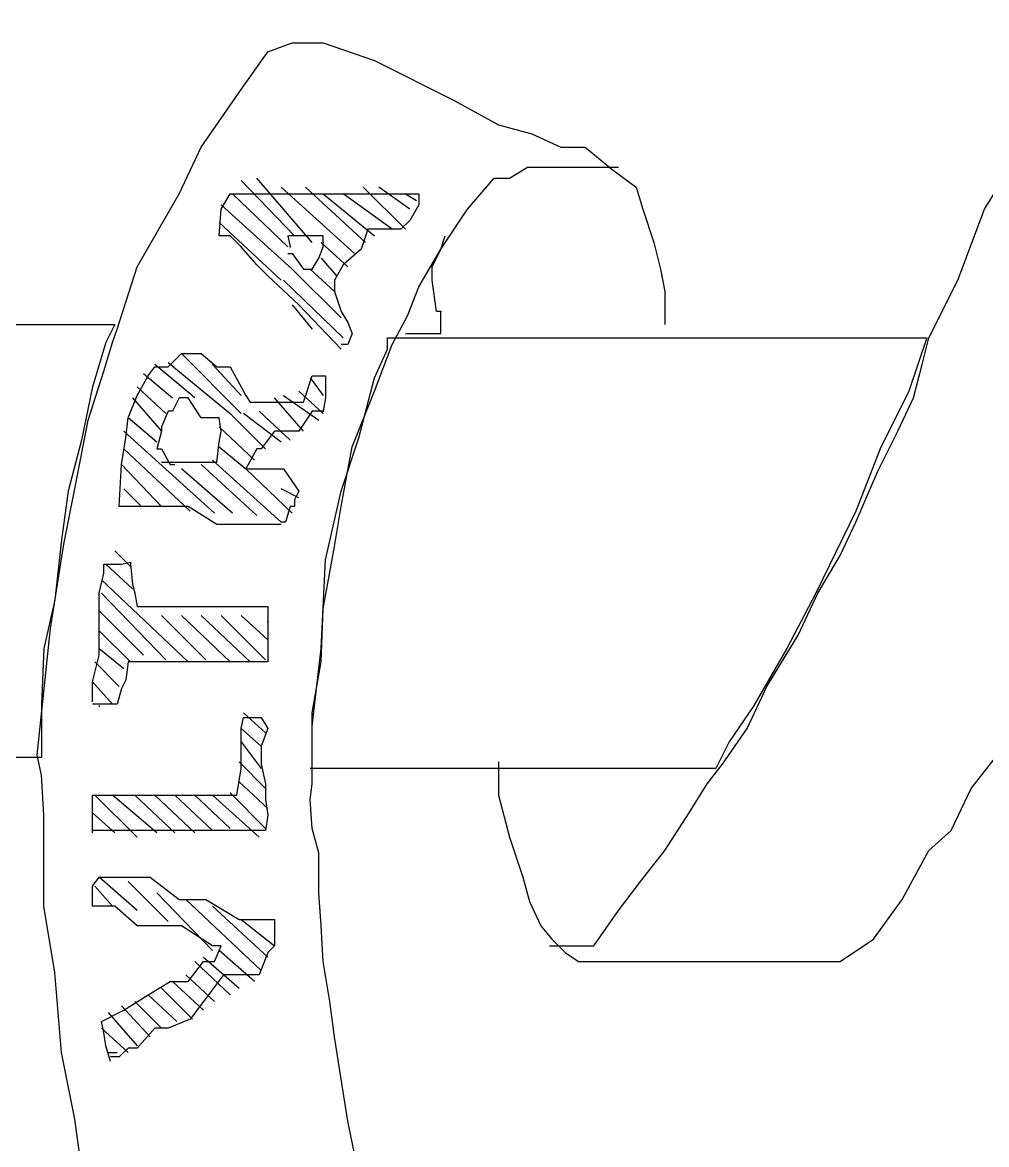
# Model space of a CAD drawing. Extents: x 748454 to 749044, y 4315881 to 4316908.
# Drawn here: x 748488.87 to 748493.22, y 4316748.42 to 4316753.48 of the extents above; entities that cross this region are included whole.
import ezdxf

# ---------------------------------------------------------------- set-up
doc = ezdxf.new("R2010")
doc.units = 0
doc.layers.get('0').update_dxf_attribs({"linetype": 'CONTINUOUS'})

msp = doc.modelspace()

# ---------------------------------------------------------------- linework, layer by layer
at = {"color": 0, "linetype": 'CONTINUOUS'}
for p, q in [((748489.98, 4316753.35), (748490.09, 4316753.39)), ((748489.98, 4316753.35), (748490.09, 4316753.39)), ((748490.09, 4316753.39), (748490.23, 4316753.39)), ((748490.09, 4316753.39), (748490.23, 4316753.39)), ((748490.23, 4316753.39), (748490.46, 4316753.31)), ((748490.23, 4316753.39), (748490.46, 4316753.31)), ((748489.86, 4316753.18), (748489.98, 4316753.35)), ((748489.86, 4316753.18), (748489.98, 4316753.35)), ((748490.46, 4316753.31), (748490.82, 4316753.13)), ((748490.46, 4316753.31), (748490.82, 4316753.13)), ((748489.68, 4316752.92), (748489.86, 4316753.18)), ((748489.68, 4316752.92), (748489.86, 4316753.18)), ((748490.82, 4316753.13), (748491.02, 4316753.02)), ((748490.82, 4316753.13), (748491.02, 4316753.02)), ((748491.02, 4316753.02), (748491.17, 4316752.98)), ((748491.02, 4316753.02), (748491.17, 4316752.98)), ((748491.17, 4316752.98), (748491.3, 4316752.92)), ((748491.17, 4316752.98), (748491.3, 4316752.92)), ((748493.21, 4316752.64), (748493.42, 4316752.98)), ((748493.21, 4316752.64), (748493.42, 4316752.98)), ((748489.58, 4316752.71), (748489.68, 4316752.92)), ((748489.58, 4316752.71), (748489.68, 4316752.92)), ((748491.3, 4316752.92), (748491.41, 4316752.92)), ((748491.3, 4316752.92), (748491.41, 4316752.92)), ((748491.41, 4316752.92), (748491.53, 4316752.82)), ((748491.41, 4316752.92), (748491.53, 4316752.82)), ((748491.07, 4316752.78), (748491.15, 4316752.83)), ((748491.07, 4316752.78), (748491.15, 4316752.83)), ((748491.15, 4316752.83), (748491.2, 4316752.83)), ((748491.15, 4316752.83), (748491.2, 4316752.83)), ((748491.2, 4316752.83), (748491.26, 4316752.83)), ((748491.2, 4316752.83), (748491.26, 4316752.83)), ((748491.26, 4316752.83), (748491.33, 4316752.83)), ((748491.26, 4316752.83), (748491.33, 4316752.83)), ((748491.33, 4316752.83), (748491.41, 4316752.83)), ((748491.33, 4316752.83), (748491.41, 4316752.83)), ((748491.41, 4316752.83), (748491.48, 4316752.83)), ((748491.41, 4316752.83), (748491.48, 4316752.83)), ((748491.48, 4316752.83), (748491.56, 4316752.83)), ((748491.48, 4316752.83), (748491.56, 4316752.83)), ((748491.53, 4316752.82), (748491.64, 4316752.74)), ((748491.53, 4316752.82), (748491.64, 4316752.74)), ((748489.86, 4316752.77), (748490.1, 4316752.52)), ((748489.86, 4316752.77), (748490.1, 4316752.52)), ((748490.18, 4316752.49), (748489.93, 4316752.78)), ((748490.18, 4316752.49), (748489.93, 4316752.78)), ((748490.88, 4316752.64), (748491, 4316752.78)), ((748490.88, 4316752.64), (748491, 4316752.78)), ((748491, 4316752.78), (748491.07, 4316752.78)), ((748491, 4316752.78), (748491.07, 4316752.78)), ((748489.39, 4316752.38), (748489.58, 4316752.71)), ((748489.39, 4316752.38), (748489.58, 4316752.71)), ((748489.77, 4316752.64), (748489.81, 4316752.71)), ((748489.77, 4316752.64), (748489.81, 4316752.71)), ((748489.81, 4316752.71), (748489.85, 4316752.71)), ((748489.81, 4316752.71), (748489.85, 4316752.71)), ((748490.07, 4316752.47), (748489.82, 4316752.71)), ((748490.07, 4316752.47), (748489.82, 4316752.71)), ((748489.85, 4316752.71), (748490.01, 4316752.71)), ((748489.85, 4316752.71), (748490.01, 4316752.71)), ((748490.01, 4316752.71), (748490.1, 4316752.71)), ((748490.01, 4316752.71), (748490.1, 4316752.71)), ((748490.04, 4316752.74), (748490.37, 4316752.44)), ((748490.04, 4316752.74), (748490.37, 4316752.44)), ((748490.1, 4316752.71), (748490.22, 4316752.71)), ((748490.1, 4316752.71), (748490.22, 4316752.71)), ((748490.42, 4316752.49), (748490.15, 4316752.74)), ((748490.42, 4316752.49), (748490.15, 4316752.74)), ((748490.22, 4316752.71), (748490.31, 4316752.71)), ((748490.22, 4316752.71), (748490.31, 4316752.71)), ((748490.23, 4316752.71), (748490.46, 4316752.52)), ((748490.23, 4316752.71), (748490.46, 4316752.52)), ((748490.31, 4316752.71), (748490.41, 4316752.71)), ((748490.31, 4316752.71), (748490.41, 4316752.71)), ((748490.54, 4316752.55), (748490.32, 4316752.71)), ((748490.54, 4316752.55), (748490.32, 4316752.71)), ((748490.41, 4316752.74), (748490.6, 4316752.55)), ((748490.41, 4316752.74), (748490.6, 4316752.55)), ((748490.41, 4316752.71), (748490.46, 4316752.71)), ((748490.41, 4316752.71), (748490.46, 4316752.71)), ((748490.46, 4316752.71), (748490.54, 4316752.71)), ((748490.46, 4316752.71), (748490.54, 4316752.71)), ((748490.62, 4316752.64), (748490.48, 4316752.74)), ((748490.62, 4316752.64), (748490.48, 4316752.74)), ((748490.54, 4316752.71), (748490.58, 4316752.71)), ((748490.54, 4316752.71), (748490.58, 4316752.71)), ((748490.58, 4316752.71), (748490.66, 4316752.71)), ((748490.58, 4316752.71), (748490.66, 4316752.71)), ((748490.6, 4316752.71), (748490.65, 4316752.68)), ((748490.6, 4316752.71), (748490.65, 4316752.68)), ((748490.66, 4316752.71), (748490.66, 4316752.66)), ((748490.66, 4316752.71), (748490.66, 4316752.66)), ((748491.64, 4316752.74), (748491.67, 4316752.64)), ((748491.64, 4316752.74), (748491.67, 4316752.64)), ((748489.77, 4316752.66), (748490.09, 4316752.37)), ((748489.77, 4316752.66), (748490.09, 4316752.37)), ((748490.66, 4316752.66), (748490.62, 4316752.59)), ((748490.66, 4316752.66), (748490.62, 4316752.59)), ((748489.76, 4316752.52), (748489.77, 4316752.64)), ((748489.76, 4316752.52), (748489.77, 4316752.64)), ((748490.76, 4316752.46), (748490.88, 4316752.64)), ((748490.76, 4316752.46), (748490.88, 4316752.64)), ((748491.67, 4316752.64), (748491.72, 4316752.49)), ((748491.67, 4316752.64), (748491.72, 4316752.49)), ((748493.09, 4316752.32), (748493.21, 4316752.64)), ((748493.09, 4316752.32), (748493.21, 4316752.64)), ((748490.04, 4316752.32), (748489.76, 4316752.58)), ((748490.04, 4316752.32), (748489.76, 4316752.58)), ((748490.62, 4316752.59), (748490.58, 4316752.55)), ((748490.62, 4316752.59), (748490.58, 4316752.55)), ((748489.81, 4316752.52), (748489.76, 4316752.52)), ((748489.81, 4316752.52), (748489.76, 4316752.52)), ((748489.86, 4316752.47), (748489.81, 4316752.52)), ((748489.86, 4316752.47), (748489.81, 4316752.52)), ((748490.08, 4316752.52), (748490.07, 4316752.52)), ((748490.07, 4316752.52), (748490.08, 4316752.47)), ((748490.08, 4316752.52), (748490.07, 4316752.52)), ((748490.07, 4316752.52), (748490.08, 4316752.47)), ((748490.12, 4316752.52), (748490.08, 4316752.52)), ((748490.12, 4316752.52), (748490.08, 4316752.52)), ((748490.18, 4316752.52), (748490.12, 4316752.52)), ((748490.18, 4316752.52), (748490.12, 4316752.52)), ((748490.23, 4316752.52), (748490.18, 4316752.52)), ((748490.23, 4316752.52), (748490.18, 4316752.52)), ((748490.23, 4316752.47), (748490.23, 4316752.52)), ((748490.23, 4316752.47), (748490.23, 4316752.52)), ((748490.43, 4316752.55), (748490.4, 4316752.46)), ((748490.43, 4316752.55), (748490.4, 4316752.46)), ((748490.48, 4316752.55), (748490.43, 4316752.55)), ((748490.48, 4316752.55), (748490.43, 4316752.55)), ((748490.55, 4316752.55), (748490.48, 4316752.55)), ((748490.55, 4316752.55), (748490.48, 4316752.55)), ((748490.58, 4316752.55), (748490.55, 4316752.55)), ((748490.58, 4316752.55), (748490.55, 4316752.55)), ((748490.76, 4316752.46), (748490.78, 4316752.52)), ((748490.76, 4316752.46), (748490.78, 4316752.52)), ((748489.93, 4316752.39), (748489.86, 4316752.47)), ((748489.93, 4316752.39), (748489.86, 4316752.47)), ((748490.21, 4316752.42), (748490.23, 4316752.47)), ((748490.21, 4316752.42), (748490.23, 4316752.47)), ((748490.34, 4316752.38), (748490.22, 4316752.49)), ((748490.34, 4316752.38), (748490.22, 4316752.49)), ((748490.4, 4316752.46), (748490.32, 4316752.39)), ((748490.4, 4316752.46), (748490.32, 4316752.39)), ((748490.66, 4316752.29), (748490.76, 4316752.46)), ((748490.66, 4316752.29), (748490.76, 4316752.46)), ((748490.72, 4316752.38), (748490.76, 4316752.46)), ((748490.72, 4316752.38), (748490.76, 4316752.46)), ((748491.72, 4316752.49), (748491.75, 4316752.37)), ((748491.72, 4316752.49), (748491.75, 4316752.37)), ((748490.07, 4316752.44), (748490.09, 4316752.44)), ((748490.07, 4316752.44), (748490.09, 4316752.44)), ((748490.09, 4316752.44), (748490.14, 4316752.37)), ((748490.09, 4316752.44), (748490.14, 4316752.37)), ((748490.18, 4316752.37), (748490.21, 4316752.42)), ((748490.18, 4316752.37), (748490.21, 4316752.42)), ((748490.22, 4316752.42), (748490.29, 4316752.34)), ((748490.22, 4316752.42), (748490.29, 4316752.34)), ((748489.3, 4316752.1), (748489.39, 4316752.38)), ((748489.3, 4316752.1), (748489.39, 4316752.38)), ((748489.98, 4316752.34), (748489.93, 4316752.39)), ((748489.98, 4316752.34), (748489.93, 4316752.39)), ((748490.09, 4316752.37), (748490.31, 4316752.15)), ((748490.09, 4316752.37), (748490.31, 4316752.15)), ((748490.14, 4316752.37), (748490.18, 4316752.37)), ((748490.14, 4316752.37), (748490.18, 4316752.37)), ((748490.28, 4316752.27), (748490.17, 4316752.37)), ((748490.28, 4316752.27), (748490.17, 4316752.37)), ((748490.32, 4316752.39), (748490.28, 4316752.32)), ((748490.32, 4316752.39), (748490.28, 4316752.32)), ((748490.72, 4316752.32), (748490.72, 4316752.38)), ((748490.72, 4316752.32), (748490.72, 4316752.38)), ((748491.75, 4316752.37), (748491.77, 4316752.27)), ((748491.75, 4316752.37), (748491.77, 4316752.27)), ((748490.12, 4316752.21), (748489.98, 4316752.34)), ((748490.12, 4316752.21), (748489.98, 4316752.34)), ((748490.32, 4316752.06), (748490.05, 4316752.32)), ((748490.32, 4316752.06), (748490.05, 4316752.32)), ((748490.28, 4316752.32), (748490.28, 4316752.27)), ((748490.28, 4316752.32), (748490.28, 4316752.27)), ((748490.74, 4316752.18), (748490.72, 4316752.32)), ((748490.74, 4316752.18), (748490.72, 4316752.32)), ((748492.96, 4316752.06), (748493.09, 4316752.32)), ((748492.96, 4316752.06), (748493.09, 4316752.32)), ((748490.28, 4316752.27), (748490.31, 4316752.18)), ((748490.28, 4316752.27), (748490.31, 4316752.18)), ((748490.61, 4316752.16), (748490.66, 4316752.29)), ((748490.61, 4316752.16), (748490.66, 4316752.29)), ((748491.77, 4316752.27), (748491.77, 4316752.18)), ((748491.77, 4316752.27), (748491.77, 4316752.18)), ((748490.09, 4316752.21), (748490.18, 4316752.1)), ((748490.09, 4316752.21), (748490.18, 4316752.1)), ((748490.31, 4316752.01), (748490.12, 4316752.21)), ((748490.31, 4316752.01), (748490.12, 4316752.21)), ((748490.31, 4316752.18), (748490.34, 4316752.13)), ((748490.31, 4316752.18), (748490.34, 4316752.13)), ((748490.54, 4316752.03), (748490.61, 4316752.16)), ((748490.54, 4316752.03), (748490.61, 4316752.16)), ((748490.76, 4316752.18), (748490.74, 4316752.18)), ((748490.76, 4316752.18), (748490.74, 4316752.18)), ((748490.76, 4316752.08), (748490.76, 4316752.18)), ((748490.76, 4316752.08), (748490.76, 4316752.18)), ((748491.77, 4316752.18), (748491.77, 4316752.12)), ((748491.77, 4316752.18), (748491.77, 4316752.12)), ((748488.55, 4316752.12), (748488.97, 4316752.12)), ((748488.55, 4316752.12), (748488.97, 4316752.12)), ((748488.97, 4316752.12), (748489.29, 4316752.12)), ((748488.97, 4316752.12), (748489.29, 4316752.12)), ((748489.29, 4316752.12), (748489.25, 4316752.04)), ((748489.29, 4316752.12), (748489.25, 4316752.04)), ((748489.28, 4316752.04), (748489.3, 4316752.1)), ((748489.28, 4316752.04), (748489.3, 4316752.1)), ((748490.34, 4316752.13), (748490.36, 4316752.08)), ((748490.34, 4316752.13), (748490.36, 4316752.08)), ((748490.36, 4316752.08), (748490.34, 4316752.03)), ((748490.36, 4316752.08), (748490.34, 4316752.03)), ((748490.52, 4316752.01), (748490.52, 4316752.06)), ((748490.52, 4316752.06), (748490.55, 4316752.06)), ((748490.52, 4316752.01), (748490.52, 4316752.06)), ((748490.52, 4316752.06), (748490.55, 4316752.06)), ((748490.55, 4316752.06), (748490.65, 4316752.06)), ((748490.55, 4316752.06), (748490.65, 4316752.06)), ((748490.6, 4316752.08), (748490.66, 4316752.08)), ((748490.6, 4316752.08), (748490.66, 4316752.08)), ((748490.65, 4316752.06), (748490.78, 4316752.06)), ((748490.65, 4316752.06), (748490.78, 4316752.06)), ((748490.66, 4316752.08), (748490.74, 4316752.08)), ((748490.66, 4316752.08), (748490.74, 4316752.08)), ((748490.74, 4316752.08), (748490.76, 4316752.08)), ((748490.74, 4316752.08), (748490.76, 4316752.08)), ((748490.78, 4316752.06), (748491.07, 4316752.06)), ((748490.78, 4316752.06), (748491.07, 4316752.06)), ((748491.07, 4316752.06), (748491.29, 4316752.06)), ((748491.07, 4316752.06), (748491.29, 4316752.06)), ((748491.29, 4316752.06), (748491.53, 4316752.06)), ((748491.29, 4316752.06), (748491.53, 4316752.06)), ((748491.53, 4316752.06), (748491.68, 4316752.06)), ((748491.53, 4316752.06), (748491.68, 4316752.06)), ((748491.68, 4316752.06), (748491.82, 4316752.06)), ((748491.68, 4316752.06), (748491.82, 4316752.06)), ((748491.82, 4316752.06), (748492.12, 4316752.06)), ((748491.82, 4316752.06), (748492.12, 4316752.06)), ((748492.12, 4316752.06), (748492.37, 4316752.06)), ((748492.12, 4316752.06), (748492.37, 4316752.06)), ((748492.37, 4316752.06), (748492.56, 4316752.06)), ((748492.37, 4316752.06), (748492.56, 4316752.06)), ((748492.56, 4316752.06), (748492.7, 4316752.06)), ((748492.56, 4316752.06), (748492.7, 4316752.06)), ((748492.7, 4316752.06), (748492.84, 4316752.06)), ((748492.7, 4316752.06), (748492.84, 4316752.06)), ((748492.84, 4316752.06), (748492.93, 4316752.06)), ((748492.84, 4316752.06), (748492.93, 4316752.06)), ((748492.95, 4316752.06), (748492.87, 4316751.82)), ((748492.95, 4316752.06), (748492.87, 4316751.82)), ((748492.93, 4316752.06), (748492.95, 4316752.06)), ((748492.93, 4316751.94), (748492.96, 4316752.06)), ((748492.93, 4316752.06), (748492.95, 4316752.06)), ((748492.93, 4316751.94), (748492.96, 4316752.06)), ((748489.25, 4316752.04), (748489.19, 4316751.84)), ((748489.25, 4316752.04), (748489.19, 4316751.84)), ((748489.24, 4316751.91), (748489.28, 4316752.04)), ((748489.24, 4316751.91), (748489.28, 4316752.04)), ((748490.34, 4316752.03), (748490.31, 4316752.03)), ((748490.34, 4316752.03), (748490.31, 4316752.03)), ((748490.46, 4316751.82), (748490.54, 4316752.03)), ((748490.46, 4316751.82), (748490.54, 4316752.03)), ((748490.46, 4316751.88), (748490.52, 4316752.01)), ((748490.46, 4316751.88), (748490.52, 4316752.01)), ((748489.53, 4316751.93), (748489.59, 4316751.99)), ((748489.53, 4316751.93), (748489.59, 4316751.99)), ((748489.53, 4316751.95), (748489.81, 4316751.72)), ((748489.53, 4316751.95), (748489.81, 4316751.72)), ((748489.59, 4316751.99), (748489.68, 4316751.99)), ((748489.86, 4316751.72), (748489.59, 4316751.99)), ((748489.59, 4316751.99), (748489.68, 4316751.99)), ((748489.86, 4316751.72), (748489.59, 4316751.99)), ((748489.68, 4316751.99), (748489.75, 4316751.93)), ((748489.68, 4316751.99), (748489.75, 4316751.93)), ((748489.17, 4316751.69), (748489.24, 4316751.91)), ((748489.17, 4316751.69), (748489.24, 4316751.91)), ((748489.42, 4316751.9), (748489.55, 4316751.79)), ((748489.42, 4316751.9), (748489.55, 4316751.79)), ((748489.44, 4316751.89), (748489.47, 4316751.93)), ((748489.44, 4316751.89), (748489.47, 4316751.93)), ((748489.65, 4316751.79), (748489.47, 4316751.94)), ((748489.65, 4316751.79), (748489.47, 4316751.94)), ((748489.47, 4316751.93), (748489.53, 4316751.93)), ((748489.47, 4316751.93), (748489.53, 4316751.93)), ((748489.73, 4316751.94), (748489.86, 4316751.8)), ((748489.73, 4316751.94), (748489.86, 4316751.8)), ((748489.75, 4316751.93), (748489.81, 4316751.93)), ((748489.75, 4316751.93), (748489.81, 4316751.93)), ((748489.81, 4316751.93), (748489.88, 4316751.8)), ((748489.81, 4316751.93), (748489.88, 4316751.8)), ((748492.89, 4316751.79), (748492.93, 4316751.94)), ((748492.89, 4316751.79), (748492.93, 4316751.94)), ((748489.39, 4316751.8), (748489.44, 4316751.89)), ((748489.39, 4316751.8), (748489.44, 4316751.89)), ((748490.14, 4316751.77), (748490.18, 4316751.89)), ((748490.14, 4316751.77), (748490.18, 4316751.89)), ((748490.17, 4316751.88), (748490.23, 4316751.8)), ((748490.17, 4316751.88), (748490.23, 4316751.8)), ((748490.18, 4316751.89), (748490.22, 4316751.89)), ((748490.18, 4316751.89), (748490.22, 4316751.89)), ((748490.22, 4316751.89), (748490.24, 4316751.89)), ((748490.22, 4316751.89), (748490.24, 4316751.89)), ((748490.24, 4316751.89), (748490.24, 4316751.79)), ((748490.24, 4316751.89), (748490.24, 4316751.79)), ((748490.39, 4316751.61), (748490.46, 4316751.88)), ((748490.39, 4316751.61), (748490.46, 4316751.88)), ((748489.19, 4316751.84), (748489.14, 4316751.6)), ((748489.19, 4316751.84), (748489.14, 4316751.6)), ((748489.35, 4316751.7), (748489.39, 4316751.8)), ((748489.35, 4316751.7), (748489.39, 4316751.8)), ((748489.52, 4316751.72), (748489.39, 4316751.84)), ((748489.52, 4316751.72), (748489.39, 4316751.84)), ((748489.88, 4316751.8), (748489.9, 4316751.77)), ((748489.88, 4316751.8), (748489.9, 4316751.77)), ((748490.05, 4316751.8), (748490.21, 4316751.69)), ((748490.05, 4316751.8), (748490.21, 4316751.69)), ((748490.23, 4316751.72), (748490.12, 4316751.82)), ((748490.23, 4316751.72), (748490.12, 4316751.82)), ((748490.36, 4316751.57), (748490.46, 4316751.82)), ((748490.36, 4316751.57), (748490.46, 4316751.82)), ((748492.87, 4316751.82), (748492.74, 4316751.56)), ((748492.87, 4316751.82), (748492.74, 4316751.56)), ((748489.37, 4316751.79), (748489.5, 4316751.64)), ((748489.37, 4316751.79), (748489.5, 4316751.64)), ((748489.58, 4316751.79), (748489.55, 4316751.73)), ((748489.58, 4316751.79), (748489.55, 4316751.73)), ((748489.62, 4316751.79), (748489.58, 4316751.79)), ((748489.62, 4316751.79), (748489.58, 4316751.79)), ((748489.68, 4316751.7), (748489.62, 4316751.79)), ((748489.68, 4316751.7), (748489.62, 4316751.79)), ((748489.9, 4316751.77), (748489.94, 4316751.77)), ((748489.9, 4316751.77), (748489.94, 4316751.77)), ((748489.94, 4316751.77), (748490.02, 4316751.77)), ((748489.94, 4316751.77), (748490.02, 4316751.77)), ((748490.14, 4316751.64), (748490.01, 4316751.79)), ((748490.14, 4316751.64), (748490.01, 4316751.79)), ((748490.02, 4316751.77), (748490.09, 4316751.77)), ((748490.02, 4316751.77), (748490.09, 4316751.77)), ((748490.09, 4316751.77), (748490.14, 4316751.77)), ((748490.09, 4316751.77), (748490.14, 4316751.77)), ((748490.24, 4316751.79), (748490.23, 4316751.73)), ((748490.24, 4316751.79), (748490.23, 4316751.73)), ((748492.82, 4316751.64), (748492.89, 4316751.79)), ((748492.82, 4316751.64), (748492.89, 4316751.79)), ((748489.34, 4316751.61), (748489.35, 4316751.7)), ((748489.34, 4316751.61), (748489.35, 4316751.7)), ((748489.48, 4316751.59), (748489.35, 4316751.7)), ((748489.48, 4316751.59), (748489.35, 4316751.7)), ((748489.53, 4316751.73), (748489.5, 4316751.66)), ((748489.53, 4316751.73), (748489.5, 4316751.66)), ((748489.55, 4316751.73), (748489.53, 4316751.73)), ((748489.55, 4316751.73), (748489.53, 4316751.73)), ((748489.73, 4316751.7), (748489.68, 4316751.7)), ((748489.73, 4316751.7), (748489.68, 4316751.7)), ((748489.76, 4316751.7), (748489.73, 4316751.7)), ((748489.76, 4316751.7), (748489.73, 4316751.7)), ((748489.77, 4316751.64), (748489.76, 4316751.7)), ((748489.77, 4316751.64), (748489.76, 4316751.7)), ((748489.81, 4316751.72), (748489.97, 4316751.56)), ((748489.81, 4316751.72), (748489.97, 4316751.56)), ((748490.04, 4316751.59), (748489.87, 4316751.72)), ((748490.04, 4316751.59), (748489.87, 4316751.72)), ((748489.94, 4316751.73), (748490.08, 4316751.6)), ((748489.94, 4316751.73), (748490.08, 4316751.6)), ((748490.18, 4316751.73), (748490.12, 4316751.64)), ((748490.18, 4316751.73), (748490.12, 4316751.64)), ((748490.23, 4316751.73), (748490.18, 4316751.73)), ((748490.23, 4316751.73), (748490.18, 4316751.73)), ((748489.11, 4316751.38), (748489.17, 4316751.69)), ((748489.11, 4316751.38), (748489.17, 4316751.69)), ((748489.5, 4316751.66), (748489.5, 4316751.64)), ((748489.5, 4316751.66), (748489.5, 4316751.64)), ((748489.92, 4316751.51), (748489.76, 4316751.66)), ((748489.92, 4316751.51), (748489.76, 4316751.66)), ((748489.14, 4316751.6), (748489.08, 4316751.37)), ((748489.14, 4316751.6), (748489.08, 4316751.37)), ((748489.32, 4316751.49), (748489.34, 4316751.61)), ((748489.32, 4316751.49), (748489.34, 4316751.61)), ((748489.33, 4316751.64), (748489.74, 4316751.27)), ((748489.33, 4316751.64), (748489.74, 4316751.27)), ((748489.5, 4316751.64), (748489.48, 4316751.56)), ((748489.5, 4316751.64), (748489.48, 4316751.56)), ((748489.76, 4316751.59), (748489.77, 4316751.64)), ((748489.76, 4316751.59), (748489.77, 4316751.64)), ((748490.01, 4316751.64), (748489.95, 4316751.56)), ((748490.01, 4316751.64), (748489.95, 4316751.56)), ((748490.05, 4316751.64), (748490.01, 4316751.64)), ((748490.05, 4316751.64), (748490.01, 4316751.64)), ((748490.12, 4316751.64), (748490.05, 4316751.64)), ((748490.12, 4316751.64), (748490.05, 4316751.64)), ((748490.31, 4316751.37), (748490.39, 4316751.61)), ((748490.31, 4316751.37), (748490.39, 4316751.61)), ((748492.73, 4316751.46), (748492.82, 4316751.64)), ((748492.73, 4316751.46), (748492.82, 4316751.64)), ((748489.63, 4316751.28), (748489.33, 4316751.56)), ((748489.63, 4316751.28), (748489.33, 4316751.56)), ((748489.48, 4316751.56), (748489.5, 4316751.56)), ((748489.48, 4316751.56), (748489.5, 4316751.56)), ((748489.5, 4316751.56), (748489.54, 4316751.49)), ((748489.5, 4316751.56), (748489.54, 4316751.49)), ((748489.75, 4316751.5), (748489.76, 4316751.59)), ((748489.75, 4316751.5), (748489.76, 4316751.59)), ((748489.76, 4316751.57), (748489.88, 4316751.47)), ((748489.76, 4316751.57), (748489.88, 4316751.47)), ((748489.93, 4316751.56), (748489.88, 4316751.47)), ((748489.93, 4316751.56), (748489.88, 4316751.47)), ((748489.95, 4316751.56), (748489.93, 4316751.56)), ((748489.95, 4316751.56), (748489.93, 4316751.56)), ((748490.31, 4316751.3), (748490.36, 4316751.57)), ((748490.31, 4316751.3), (748490.36, 4316751.57)), ((748492.74, 4316751.56), (748492.63, 4316751.28)), ((748492.74, 4316751.56), (748492.63, 4316751.28)), ((748489.5, 4316751.5), (748489.58, 4316751.5)), ((748489.5, 4316751.5), (748489.58, 4316751.5)), ((748489.58, 4316751.5), (748489.65, 4316751.5)), ((748489.58, 4316751.5), (748489.65, 4316751.5)), ((748489.65, 4316751.5), (748489.7, 4316751.5)), ((748489.65, 4316751.5), (748489.7, 4316751.5)), ((748489.7, 4316751.5), (748489.75, 4316751.5)), ((748489.7, 4316751.5), (748489.75, 4316751.5)), ((748490.04, 4316751.23), (748489.73, 4316751.51)), ((748490.04, 4316751.23), (748489.73, 4316751.51)), ((748489.31, 4316751.3), (748489.32, 4316751.49)), ((748489.31, 4316751.3), (748489.32, 4316751.49)), ((748489.32, 4316751.49), (748489.5, 4316751.3)), ((748489.32, 4316751.49), (748489.5, 4316751.3)), ((748489.54, 4316751.49), (748489.56, 4316751.49)), ((748489.54, 4316751.49), (748489.56, 4316751.49)), ((748489.82, 4316751.27), (748489.59, 4316751.47)), ((748489.82, 4316751.27), (748489.59, 4316751.47)), ((748489.68, 4316751.49), (748489.93, 4316751.26)), ((748489.68, 4316751.49), (748489.93, 4316751.26)), ((748489.88, 4316751.47), (748489.93, 4316751.47)), ((748489.88, 4316751.47), (748490.09, 4316751.27)), ((748489.88, 4316751.47), (748489.93, 4316751.47)), ((748489.88, 4316751.47), (748490.09, 4316751.27)), ((748489.93, 4316751.47), (748489.98, 4316751.47)), ((748489.93, 4316751.47), (748489.98, 4316751.47)), ((748489.98, 4316751.47), (748490.05, 4316751.47)), ((748489.98, 4316751.47), (748490.05, 4316751.47)), ((748490.05, 4316751.47), (748490.12, 4316751.37)), ((748490.05, 4316751.47), (748490.12, 4316751.37)), ((748492.63, 4316751.23), (748492.73, 4316751.46)), ((748492.63, 4316751.23), (748492.73, 4316751.46)), ((748489.08, 4316751.37), (748489.05, 4316751.15)), ((748489.08, 4316751.37), (748489.05, 4316751.15)), ((748489.06, 4316751.13), (748489.11, 4316751.38)), ((748489.06, 4316751.13), (748489.11, 4316751.38)), ((748489.41, 4316751.3), (748489.33, 4316751.38)), ((748489.41, 4316751.3), (748489.33, 4316751.38)), ((748490.12, 4316751.34), (748490.04, 4316751.38)), ((748490.12, 4316751.34), (748490.04, 4316751.38)), ((748490.12, 4316751.37), (748490.1, 4316751.33)), ((748490.12, 4316751.37), (748490.1, 4316751.33)), ((748490.24, 4316751.06), (748490.31, 4316751.37)), ((748490.24, 4316751.06), (748490.31, 4316751.37)), ((748489.34, 4316751.3), (748489.31, 4316751.3)), ((748489.34, 4316751.3), (748489.31, 4316751.3)), ((748489.41, 4316751.3), (748489.34, 4316751.3)), ((748489.41, 4316751.3), (748489.34, 4316751.3)), ((748489.42, 4316751.3), (748489.41, 4316751.3)), ((748489.42, 4316751.3), (748489.41, 4316751.3)), ((748489.5, 4316751.3), (748489.42, 4316751.3)), ((748489.5, 4316751.3), (748489.42, 4316751.3)), ((748489.62, 4316751.3), (748489.5, 4316751.3)), ((748489.62, 4316751.3), (748489.5, 4316751.3)), ((748489.75, 4316751.22), (748489.62, 4316751.3)), ((748489.75, 4316751.22), (748489.62, 4316751.3)), ((748490.08, 4316751.3), (748490.06, 4316751.23)), ((748490.08, 4316751.3), (748490.06, 4316751.23)), ((748490.1, 4316751.3), (748490.08, 4316751.3)), ((748490.1, 4316751.3), (748490.08, 4316751.3)), ((748490.1, 4316751.33), (748490.1, 4316751.3)), ((748490.1, 4316751.33), (748490.1, 4316751.3)), ((748490.28, 4316751.12), (748490.31, 4316751.3)), ((748490.28, 4316751.12), (748490.31, 4316751.3)), ((748492.63, 4316751.28), (748492.45, 4316750.91)), ((748492.63, 4316751.28), (748492.45, 4316750.91)), ((748489.84, 4316751.22), (748489.75, 4316751.22)), ((748489.84, 4316751.22), (748489.75, 4316751.22)), ((748489.9, 4316751.22), (748489.84, 4316751.22)), ((748489.9, 4316751.22), (748489.84, 4316751.22)), ((748489.95, 4316751.22), (748489.9, 4316751.22)), ((748489.95, 4316751.22), (748489.9, 4316751.22)), ((748490.04, 4316751.22), (748489.95, 4316751.22)), ((748490.04, 4316751.22), (748489.95, 4316751.22)), ((748490.06, 4316751.23), (748490.04, 4316751.23)), ((748490.06, 4316751.23), (748490.04, 4316751.23)), ((748492.56, 4316751.08), (748492.63, 4316751.23)), ((748492.56, 4316751.08), (748492.63, 4316751.23)), ((748489.05, 4316751.15), (748489.02, 4316750.88)), ((748489.05, 4316751.15), (748489.02, 4316750.88)), ((748489, 4316750.75), (748489.06, 4316751.13)), ((748489, 4316750.75), (748489.06, 4316751.13)), ((748489.29, 4316751.1), (748489.36, 4316751.03)), ((748489.29, 4316751.1), (748489.36, 4316751.03)), ((748490.23, 4316750.84), (748490.28, 4316751.12)), ((748490.23, 4316750.84), (748490.28, 4316751.12)), ((748489.24, 4316751), (748489.24, 4316751.04)), ((748489.24, 4316751.04), (748489.26, 4316751.04)), ((748489.24, 4316751), (748489.24, 4316751.04)), ((748489.24, 4316751.04), (748489.26, 4316751.04)), ((748489.37, 4316750.93), (748489.25, 4316751.04)), ((748489.37, 4316750.93), (748489.25, 4316751.04)), ((748489.26, 4316751.04), (748489.29, 4316751.04)), ((748489.26, 4316751.04), (748489.29, 4316751.04)), ((748489.29, 4316751.04), (748489.32, 4316751.04)), ((748489.29, 4316751.04), (748489.32, 4316751.04)), ((748489.32, 4316751.04), (748489.36, 4316751.05)), ((748489.32, 4316751.04), (748489.36, 4316751.05)), ((748489.36, 4316751.05), (748489.36, 4316751.04)), ((748489.36, 4316751.05), (748489.36, 4316751.04)), ((748489.36, 4316751.04), (748489.37, 4316750.95)), ((748489.36, 4316751.04), (748489.37, 4316750.95)), ((748490.22, 4316750.66), (748490.24, 4316751.06)), ((748490.22, 4316750.66), (748490.24, 4316751.06)), ((748492.46, 4316750.91), (748492.56, 4316751.08)), ((748492.46, 4316750.91), (748492.56, 4316751.08)), ((748489.22, 4316750.91), (748489.24, 4316751)), ((748489.22, 4316750.91), (748489.24, 4316751)), ((748489.23, 4316750.97), (748489.62, 4316750.6)), ((748489.23, 4316750.97), (748489.62, 4316750.6)), ((748489.37, 4316750.95), (748489.38, 4316750.91)), ((748489.37, 4316750.95), (748489.38, 4316750.91)), ((748489.22, 4316750.78), (748489.22, 4316750.91)), ((748489.22, 4316750.78), (748489.22, 4316750.91)), ((748489.52, 4316750.61), (748489.23, 4316750.91)), ((748489.52, 4316750.61), (748489.23, 4316750.91)), ((748489.38, 4316750.91), (748489.39, 4316750.85)), ((748489.38, 4316750.91), (748489.39, 4316750.85)), ((748492.45, 4316750.91), (748492.32, 4316750.66)), ((748492.45, 4316750.91), (748492.32, 4316750.66)), ((748492.37, 4316750.72), (748492.46, 4316750.91)), ((748492.37, 4316750.72), (748492.46, 4316750.91)), ((748489.02, 4316750.88), (748488.97, 4316750.66)), ((748489.02, 4316750.88), (748488.97, 4316750.66)), ((748489.39, 4316750.85), (748489.44, 4316750.85)), ((748489.39, 4316750.85), (748489.44, 4316750.85)), ((748489.44, 4316750.85), (748489.5, 4316750.85)), ((748489.44, 4316750.85), (748489.5, 4316750.85)), ((748489.5, 4316750.85), (748489.59, 4316750.85)), ((748489.5, 4316750.85), (748489.59, 4316750.85)), ((748489.59, 4316750.85), (748489.68, 4316750.85)), ((748489.59, 4316750.85), (748489.68, 4316750.85)), ((748489.68, 4316750.85), (748489.74, 4316750.85)), ((748489.68, 4316750.85), (748489.74, 4316750.85)), ((748489.74, 4316750.85), (748489.81, 4316750.85)), ((748489.74, 4316750.85), (748489.81, 4316750.85)), ((748489.81, 4316750.85), (748489.89, 4316750.85)), ((748489.81, 4316750.85), (748489.89, 4316750.85)), ((748489.89, 4316750.85), (748489.94, 4316750.85)), ((748489.89, 4316750.85), (748489.94, 4316750.85)), ((748489.94, 4316750.85), (748489.98, 4316750.85)), ((748489.94, 4316750.85), (748489.98, 4316750.85)), ((748489.98, 4316750.85), (748489.98, 4316750.74)), ((748489.98, 4316750.85), (748489.98, 4316750.74)), ((748490.22, 4316750.6), (748490.23, 4316750.84)), ((748490.22, 4316750.6), (748490.23, 4316750.84)), ((748489.22, 4316750.83), (748489.42, 4316750.63)), ((748489.22, 4316750.83), (748489.42, 4316750.63)), ((748489.7, 4316750.61), (748489.5, 4316750.81)), ((748489.7, 4316750.61), (748489.5, 4316750.81)), ((748489.59, 4316750.81), (748489.81, 4316750.6)), ((748489.59, 4316750.81), (748489.81, 4316750.6)), ((748489.9, 4316750.6), (748489.68, 4316750.81)), ((748489.9, 4316750.6), (748489.68, 4316750.81)), ((748489.77, 4316750.81), (748489.97, 4316750.61)), ((748489.77, 4316750.81), (748489.97, 4316750.61)), ((748489.98, 4316750.7), (748489.86, 4316750.81)), ((748489.98, 4316750.7), (748489.86, 4316750.81)), ((748488.94, 4316750.18), (748489, 4316750.75)), ((748488.94, 4316750.18), (748489, 4316750.75)), ((748489.22, 4316750.63), (748489.22, 4316750.78)), ((748489.22, 4316750.63), (748489.22, 4316750.78)), ((748489.36, 4316750.6), (748489.22, 4316750.74)), ((748489.36, 4316750.6), (748489.22, 4316750.74)), ((748489.98, 4316750.74), (748489.98, 4316750.66)), ((748489.98, 4316750.74), (748489.98, 4316750.66)), ((748492.23, 4316750.49), (748492.37, 4316750.72)), ((748492.23, 4316750.49), (748492.37, 4316750.72)), ((748488.97, 4316750.66), (748488.96, 4316750.41)), ((748488.97, 4316750.66), (748488.96, 4316750.41)), ((748489.22, 4316750.66), (748489.33, 4316750.57)), ((748489.22, 4316750.66), (748489.33, 4316750.57)), ((748489.98, 4316750.66), (748489.98, 4316750.6)), ((748489.98, 4316750.66), (748489.98, 4316750.6)), ((748490.18, 4316750.31), (748490.22, 4316750.66)), ((748490.18, 4316750.31), (748490.22, 4316750.66)), ((748492.32, 4316750.66), (748492.17, 4316750.4)), ((748492.32, 4316750.66), (748492.17, 4316750.4)), ((748489.19, 4316750.51), (748489.22, 4316750.63)), ((748489.19, 4316750.51), (748489.22, 4316750.63)), ((748489.31, 4316750.49), (748489.2, 4316750.6)), ((748489.31, 4316750.49), (748489.2, 4316750.6)), ((748489.35, 4316750.6), (748489.34, 4316750.52)), ((748489.35, 4316750.6), (748489.34, 4316750.52)), ((748489.37, 4316750.6), (748489.35, 4316750.6)), ((748489.37, 4316750.6), (748489.35, 4316750.6)), ((748489.42, 4316750.6), (748489.37, 4316750.6)), ((748489.42, 4316750.6), (748489.37, 4316750.6)), ((748489.47, 4316750.6), (748489.42, 4316750.6)), ((748489.47, 4316750.6), (748489.42, 4316750.6)), ((748489.54, 4316750.6), (748489.47, 4316750.6)), ((748489.54, 4316750.6), (748489.47, 4316750.6)), ((748489.59, 4316750.6), (748489.54, 4316750.6)), ((748489.59, 4316750.6), (748489.54, 4316750.6)), ((748489.65, 4316750.6), (748489.59, 4316750.6)), ((748489.65, 4316750.6), (748489.59, 4316750.6)), ((748489.75, 4316750.6), (748489.65, 4316750.6)), ((748489.75, 4316750.6), (748489.65, 4316750.6)), ((748489.85, 4316750.6), (748489.75, 4316750.6)), ((748489.85, 4316750.6), (748489.75, 4316750.6)), ((748489.9, 4316750.6), (748489.85, 4316750.6)), ((748489.9, 4316750.6), (748489.85, 4316750.6)), ((748489.98, 4316750.6), (748489.9, 4316750.6)), ((748489.98, 4316750.6), (748489.9, 4316750.6)), ((748490.18, 4316750.37), (748490.22, 4316750.6)), ((748490.18, 4316750.37), (748490.22, 4316750.6)), ((748489.19, 4316750.42), (748489.19, 4316750.51)), ((748489.19, 4316750.51), (748489.28, 4316750.41)), ((748489.19, 4316750.42), (748489.19, 4316750.51)), ((748489.19, 4316750.51), (748489.28, 4316750.41)), ((748489.32, 4316750.48), (748489.3, 4316750.41)), ((748489.32, 4316750.48), (748489.3, 4316750.41)), ((748489.34, 4316750.52), (748489.32, 4316750.48)), ((748489.34, 4316750.52), (748489.32, 4316750.48)), ((748492.14, 4316750.3), (748492.23, 4316750.49)), ((748492.14, 4316750.3), (748492.23, 4316750.49)), ((748488.96, 4316750.41), (748488.96, 4316750.24)), ((748488.96, 4316750.41), (748488.96, 4316750.24)), ((748489.22, 4316750.41), (748489.19, 4316750.41)), ((748489.22, 4316750.41), (748489.19, 4316750.41)), ((748489.23, 4316750.41), (748489.22, 4316750.41)), ((748489.23, 4316750.41), (748489.22, 4316750.41)), ((748489.27, 4316750.41), (748489.23, 4316750.41)), ((748489.27, 4316750.41), (748489.23, 4316750.41)), ((748489.3, 4316750.41), (748489.27, 4316750.41)), ((748489.3, 4316750.41), (748489.27, 4316750.41)), ((748492.17, 4316750.4), (748492.06, 4316750.24)), ((748492.17, 4316750.4), (748492.06, 4316750.24)), ((748489.86, 4316750.3), (748489.87, 4316750.35)), ((748489.86, 4316750.3), (748489.87, 4316750.35)), ((748489.87, 4316750.37), (748489.97, 4316750.28)), ((748489.87, 4316750.37), (748489.97, 4316750.28)), ((748489.87, 4316750.35), (748489.89, 4316750.35)), ((748489.87, 4316750.35), (748489.89, 4316750.35)), ((748489.89, 4316750.35), (748489.93, 4316750.35)), ((748489.89, 4316750.35), (748489.93, 4316750.35)), ((748489.93, 4316750.35), (748489.95, 4316750.35)), ((748489.93, 4316750.35), (748489.95, 4316750.35)), ((748489.95, 4316750.35), (748489.98, 4316750.3)), ((748489.95, 4316750.35), (748489.98, 4316750.3)), ((748490.18, 4316750.19), (748490.18, 4316750.37)), ((748490.18, 4316750.19), (748490.18, 4316750.37)), ((748489.86, 4316750.24), (748489.86, 4316750.3)), ((748489.95, 4316750.22), (748489.86, 4316750.3)), ((748489.86, 4316750.24), (748489.86, 4316750.3)), ((748489.95, 4316750.22), (748489.86, 4316750.3)), ((748489.98, 4316750.3), (748489.95, 4316750.22)), ((748489.98, 4316750.3), (748489.95, 4316750.22)), ((748490.18, 4316750.12), (748490.18, 4316750.31)), ((748490.18, 4316750.12), (748490.18, 4316750.31)), ((748492.03, 4316750.14), (748492.14, 4316750.3)), ((748492.03, 4316750.14), (748492.14, 4316750.3)), ((748488.96, 4316750.24), (748488.96, 4316750.17)), ((748488.96, 4316750.24), (748488.96, 4316750.17)), ((748489.86, 4316750.12), (748489.86, 4316750.24)), ((748489.86, 4316750.24), (748489.95, 4316750.12)), ((748489.86, 4316750.12), (748489.86, 4316750.24)), ((748489.86, 4316750.24), (748489.95, 4316750.12)), ((748492.06, 4316750.24), (748492, 4316750.12)), ((748492.06, 4316750.24), (748492, 4316750.12)), ((748488.96, 4316750.09), (748488.94, 4316750.18)), ((748488.96, 4316750.09), (748488.94, 4316750.18)), ((748489.95, 4316750.22), (748489.95, 4316750.14)), ((748489.95, 4316750.22), (748489.95, 4316750.14)), ((748490.18, 4316750.14), (748490.18, 4316750.19)), ((748490.18, 4316750.14), (748490.18, 4316750.19)), ((748488.96, 4316750.17), (748488.8, 4316750.17)), ((748488.96, 4316750.17), (748488.8, 4316750.17)), ((748489.97, 4316750.03), (748489.85, 4316750.15)), ((748489.97, 4316750.03), (748489.85, 4316750.15)), ((748489.95, 4316750.14), (748489.97, 4316750.05)), ((748489.95, 4316750.14), (748489.97, 4316750.05)), ((748490.18, 4316750.05), (748490.18, 4316750.14)), ((748490.18, 4316750.05), (748490.18, 4316750.14)), ((748491.02, 4316750.15), (748491.02, 4316750)), ((748491.02, 4316750.15), (748491.02, 4316750)), ((748491.96, 4316750.05), (748492.03, 4316750.14)), ((748491.96, 4316750.05), (748492.03, 4316750.14)), ((748493.15, 4316750.03), (748493.26, 4316750.17)), ((748493.15, 4316750.03), (748493.26, 4316750.17)), ((748488.97, 4316749.91), (748488.96, 4316750.09)), ((748488.97, 4316749.91), (748488.96, 4316750.09)), ((748489.84, 4316750), (748489.86, 4316750.12)), ((748489.84, 4316750), (748489.86, 4316750.12)), ((748490.26, 4316750.12), (748490.17, 4316750.12)), ((748490.26, 4316750.12), (748490.17, 4316750.12)), ((748490.23, 4316750.12), (748490.18, 4316750.12)), ((748490.23, 4316750.12), (748490.18, 4316750.12)), ((748490.4, 4316750.12), (748490.26, 4316750.12)), ((748490.4, 4316750.12), (748490.26, 4316750.12)), ((748490.66, 4316750.12), (748490.4, 4316750.12)), ((748490.66, 4316750.12), (748490.4, 4316750.12)), ((748491.02, 4316750.12), (748490.66, 4316750.12)), ((748491.02, 4316750.12), (748490.66, 4316750.12)), ((748491.21, 4316750.12), (748491.02, 4316750.12)), ((748491.21, 4316750.12), (748491.02, 4316750.12)), ((748491.43, 4316750.12), (748491.21, 4316750.12)), ((748491.43, 4316750.12), (748491.21, 4316750.12)), ((748491.76, 4316750.12), (748491.43, 4316750.12)), ((748491.76, 4316750.12), (748491.43, 4316750.12)), ((748492, 4316750.12), (748491.76, 4316750.12)), ((748492, 4316750.12), (748491.76, 4316750.12)), ((748489.85, 4316750.06), (748489.98, 4316749.94)), ((748489.85, 4316750.06), (748489.98, 4316749.94)), ((748489.97, 4316750.05), (748489.97, 4316749.98)), ((748489.97, 4316750.05), (748489.97, 4316749.98)), ((748490.17, 4316749.98), (748490.18, 4316750.05)), ((748490.17, 4316749.98), (748490.18, 4316750.05)), ((748491.88, 4316749.92), (748491.96, 4316750.05)), ((748491.88, 4316749.92), (748491.96, 4316750.05)), ((748493.06, 4316749.84), (748493.15, 4316750.03)), ((748493.06, 4316749.84), (748493.15, 4316750.03)), ((748489.19, 4316749.92), (748489.19, 4316750)), ((748489.19, 4316750), (748489.22, 4316750)), ((748489.19, 4316749.92), (748489.19, 4316750)), ((748489.19, 4316750), (748489.22, 4316750)), ((748489.2, 4316750), (748489.39, 4316749.81)), ((748489.2, 4316750), (748489.39, 4316749.81)), ((748489.22, 4316750), (748489.38, 4316750)), ((748489.22, 4316750), (748489.38, 4316750)), ((748489.48, 4316749.83), (748489.28, 4316750)), ((748489.48, 4316749.83), (748489.28, 4316750)), ((748489.38, 4316750), (748489.55, 4316750)), ((748489.38, 4316750), (748489.56, 4316749.83)), ((748489.38, 4316750), (748489.55, 4316750)), ((748489.38, 4316750), (748489.56, 4316749.83)), ((748489.65, 4316749.83), (748489.47, 4316750)), ((748489.65, 4316749.83), (748489.47, 4316750)), ((748489.55, 4316750), (748489.68, 4316750)), ((748489.55, 4316750), (748489.68, 4316750)), ((748489.56, 4316750), (748489.73, 4316749.84)), ((748489.56, 4316750), (748489.73, 4316749.84)), ((748489.81, 4316749.85), (748489.65, 4316750)), ((748489.81, 4316749.85), (748489.65, 4316750)), ((748489.68, 4316750), (748489.76, 4316750)), ((748489.68, 4316750), (748489.76, 4316750)), ((748489.73, 4316750), (748489.94, 4316749.81)), ((748489.73, 4316750), (748489.94, 4316749.81)), ((748489.76, 4316750), (748489.84, 4316750)), ((748489.76, 4316750), (748489.84, 4316750)), ((748489.97, 4316749.85), (748489.81, 4316750.01)), ((748489.97, 4316749.85), (748489.81, 4316750.01)), ((748489.97, 4316749.98), (748489.98, 4316749.91)), ((748489.97, 4316749.98), (748489.98, 4316749.91)), ((748490.18, 4316749.85), (748490.17, 4316749.98)), ((748490.18, 4316749.85), (748490.17, 4316749.98)), ((748491.02, 4316750), (748491.07, 4316749.81)), ((748491.02, 4316750), (748491.07, 4316749.81)), ((748488.97, 4316749.66), (748488.97, 4316749.91)), ((748488.97, 4316749.66), (748488.97, 4316749.91)), ((748489.19, 4316749.83), (748489.19, 4316749.92)), ((748489.29, 4316749.83), (748489.19, 4316749.92)), ((748489.19, 4316749.83), (748489.19, 4316749.92)), ((748489.29, 4316749.83), (748489.19, 4316749.92)), ((748489.98, 4316749.91), (748489.97, 4316749.84)), ((748489.98, 4316749.91), (748489.97, 4316749.84)), ((748491.77, 4316749.75), (748491.88, 4316749.92)), ((748491.77, 4316749.75), (748491.88, 4316749.92)), ((748489.22, 4316749.84), (748489.19, 4316749.84)), ((748489.22, 4316749.84), (748489.19, 4316749.84)), ((748489.27, 4316749.84), (748489.22, 4316749.84)), ((748489.27, 4316749.84), (748489.22, 4316749.84)), ((748489.36, 4316749.84), (748489.27, 4316749.84)), ((748489.36, 4316749.84), (748489.27, 4316749.84)), ((748489.45, 4316749.84), (748489.36, 4316749.84)), ((748489.45, 4316749.84), (748489.36, 4316749.84)), ((748489.5, 4316749.84), (748489.45, 4316749.84)), ((748489.5, 4316749.84), (748489.45, 4316749.84)), ((748489.59, 4316749.84), (748489.5, 4316749.84)), ((748489.59, 4316749.84), (748489.5, 4316749.84)), ((748489.73, 4316749.84), (748489.59, 4316749.84)), ((748489.73, 4316749.84), (748489.59, 4316749.84)), ((748489.81, 4316749.84), (748489.73, 4316749.84)), ((748489.81, 4316749.84), (748489.73, 4316749.84)), ((748489.87, 4316749.84), (748489.81, 4316749.84)), ((748489.87, 4316749.84), (748489.81, 4316749.84)), ((748489.94, 4316749.84), (748489.87, 4316749.84)), ((748489.94, 4316749.84), (748489.87, 4316749.84)), ((748489.97, 4316749.84), (748489.94, 4316749.84)), ((748489.97, 4316749.84), (748489.94, 4316749.84)), ((748490.21, 4316749.74), (748490.18, 4316749.85)), ((748490.21, 4316749.74), (748490.18, 4316749.85)), ((748492.96, 4316749.75), (748493.06, 4316749.84)), ((748492.96, 4316749.75), (748493.06, 4316749.84)), ((748491.07, 4316749.81), (748491.13, 4316749.63)), ((748491.07, 4316749.81), (748491.13, 4316749.63)), ((748490.21, 4316749.56), (748490.21, 4316749.74)), ((748490.21, 4316749.56), (748490.21, 4316749.74)), ((748491.66, 4316749.61), (748491.77, 4316749.75)), ((748491.66, 4316749.61), (748491.77, 4316749.75)), ((748492.84, 4316749.53), (748492.96, 4316749.75)), ((748492.84, 4316749.53), (748492.96, 4316749.75)), ((748488.97, 4316749.5), (748488.97, 4316749.66)), ((748488.97, 4316749.5), (748488.97, 4316749.66)), ((748489.19, 4316749.59), (748489.22, 4316749.63)), ((748489.19, 4316749.59), (748489.22, 4316749.63)), ((748489.39, 4316749.48), (748489.22, 4316749.63)), ((748489.22, 4316749.63), (748489.25, 4316749.63)), ((748489.39, 4316749.48), (748489.22, 4316749.63)), ((748489.22, 4316749.63), (748489.25, 4316749.63)), ((748489.25, 4316749.63), (748489.32, 4316749.63)), ((748489.25, 4316749.63), (748489.32, 4316749.63)), ((748489.32, 4316749.63), (748489.45, 4316749.63)), ((748489.32, 4316749.63), (748489.45, 4316749.63)), ((748489.45, 4316749.63), (748489.58, 4316749.53)), ((748489.45, 4316749.63), (748489.58, 4316749.53)), ((748491.13, 4316749.63), (748491.16, 4316749.52)), ((748491.13, 4316749.63), (748491.16, 4316749.52)), ((748489.19, 4316749.5), (748489.19, 4316749.59)), ((748489.19, 4316749.5), (748489.19, 4316749.59)), ((748489.2, 4316749.59), (748489.28, 4316749.5)), ((748489.2, 4316749.59), (748489.28, 4316749.5)), ((748489.35, 4316749.61), (748489.53, 4316749.43)), ((748489.35, 4316749.61), (748489.53, 4316749.43)), ((748491.56, 4316749.48), (748491.66, 4316749.61)), ((748491.56, 4316749.48), (748491.66, 4316749.61)), ((748489.73, 4316749.3), (748489.48, 4316749.56)), ((748489.73, 4316749.3), (748489.48, 4316749.56)), ((748489.58, 4316749.53), (748489.7, 4316749.53)), ((748489.58, 4316749.53), (748489.7, 4316749.53)), ((748489.61, 4316749.53), (748489.95, 4316749.21)), ((748489.61, 4316749.53), (748489.95, 4316749.21)), ((748489.7, 4316749.53), (748489.85, 4316749.44)), ((748489.7, 4316749.53), (748489.85, 4316749.44)), ((748490.22, 4316749.41), (748490.21, 4316749.56)), ((748490.22, 4316749.41), (748490.21, 4316749.56)), ((748491.16, 4316749.52), (748491.21, 4316749.41)), ((748491.16, 4316749.52), (748491.21, 4316749.41)), ((748492.71, 4316749.35), (748492.84, 4316749.53)), ((748492.71, 4316749.35), (748492.84, 4316749.53)), ((748489.02, 4316749.2), (748488.97, 4316749.5)), ((748489.02, 4316749.2), (748488.97, 4316749.5)), ((748489.23, 4316749.5), (748489.19, 4316749.5)), ((748489.23, 4316749.5), (748489.19, 4316749.5)), ((748489.29, 4316749.5), (748489.23, 4316749.5)), ((748489.29, 4316749.5), (748489.23, 4316749.5)), ((748489.39, 4316749.41), (748489.29, 4316749.5)), ((748489.39, 4316749.41), (748489.29, 4316749.5)), ((748489.98, 4316749.27), (748489.73, 4316749.5)), ((748489.98, 4316749.27), (748489.73, 4316749.5)), ((748491.45, 4316749.32), (748491.56, 4316749.48)), ((748491.45, 4316749.32), (748491.56, 4316749.48)), ((748489.85, 4316749.44), (748489.94, 4316749.44)), ((748489.85, 4316749.44), (748489.94, 4316749.44)), ((748489.86, 4316749.44), (748490.01, 4316749.32)), ((748489.86, 4316749.44), (748490.01, 4316749.32)), ((748489.94, 4316749.44), (748490.01, 4316749.44)), ((748489.94, 4316749.44), (748490.01, 4316749.44)), ((748490.01, 4316749.44), (748490.01, 4316749.32)), ((748490.01, 4316749.44), (748490.01, 4316749.32)), ((748489.48, 4316749.41), (748489.39, 4316749.41)), ((748489.48, 4316749.41), (748489.39, 4316749.41)), ((748489.59, 4316749.41), (748489.48, 4316749.41)), ((748489.59, 4316749.41), (748489.48, 4316749.41)), ((748489.73, 4316749.32), (748489.59, 4316749.41)), ((748489.73, 4316749.32), (748489.59, 4316749.41)), ((748490.23, 4316749.25), (748490.22, 4316749.41)), ((748490.23, 4316749.25), (748490.22, 4316749.41)), ((748491.21, 4316749.41), (748491.26, 4316749.35)), ((748491.21, 4316749.41), (748491.26, 4316749.35)), ((748489.77, 4316749.32), (748489.73, 4316749.32)), ((748489.77, 4316749.32), (748489.73, 4316749.32)), ((748489.74, 4316749.25), (748489.77, 4316749.32)), ((748489.74, 4316749.25), (748489.77, 4316749.32)), ((748490.01, 4316749.32), (748489.98, 4316749.29)), ((748490.01, 4316749.32), (748489.98, 4316749.29)), ((748491.25, 4316749.32), (748491.3, 4316749.32)), ((748491.25, 4316749.32), (748491.3, 4316749.32)), ((748491.26, 4316749.35), (748491.32, 4316749.29)), ((748491.26, 4316749.35), (748491.32, 4316749.29)), ((748491.3, 4316749.32), (748491.38, 4316749.32)), ((748491.3, 4316749.32), (748491.38, 4316749.32)), ((748491.38, 4316749.32), (748491.45, 4316749.32)), ((748491.38, 4316749.32), (748491.45, 4316749.32)), ((748492.56, 4316749.25), (748492.71, 4316749.35)), ((748492.56, 4316749.25), (748492.71, 4316749.35)), ((748489.69, 4316749.27), (748489.85, 4316749.13)), ((748489.69, 4316749.27), (748489.85, 4316749.13)), ((748489.92, 4316749.16), (748489.76, 4316749.3)), ((748489.92, 4316749.16), (748489.76, 4316749.3)), ((748489.98, 4316749.29), (748489.94, 4316749.19)), ((748489.98, 4316749.29), (748489.94, 4316749.19)), ((748491.32, 4316749.29), (748491.38, 4316749.25)), ((748491.32, 4316749.29), (748491.38, 4316749.25)), ((748489.62, 4316749.16), (748489.69, 4316749.25)), ((748489.62, 4316749.16), (748489.69, 4316749.25)), ((748489.81, 4316749.1), (748489.65, 4316749.25)), ((748489.81, 4316749.1), (748489.65, 4316749.25)), ((748489.69, 4316749.25), (748489.74, 4316749.25)), ((748489.69, 4316749.25), (748489.74, 4316749.25)), ((748490.26, 4316749.07), (748490.23, 4316749.25)), ((748490.26, 4316749.07), (748490.23, 4316749.25)), ((748491.38, 4316749.25), (748491.44, 4316749.25)), ((748491.38, 4316749.25), (748491.44, 4316749.25)), ((748491.44, 4316749.25), (748491.55, 4316749.25)), ((748491.44, 4316749.25), (748491.55, 4316749.25)), ((748491.55, 4316749.25), (748491.71, 4316749.25)), ((748491.55, 4316749.25), (748491.71, 4316749.25)), ((748491.71, 4316749.25), (748491.83, 4316749.25)), ((748491.71, 4316749.25), (748491.83, 4316749.25)), ((748491.83, 4316749.25), (748491.94, 4316749.25)), ((748491.83, 4316749.25), (748491.94, 4316749.25)), ((748491.94, 4316749.25), (748492.1, 4316749.25)), ((748491.94, 4316749.25), (748492.1, 4316749.25)), ((748492.1, 4316749.25), (748492.2, 4316749.25)), ((748492.1, 4316749.25), (748492.2, 4316749.25)), ((748492.2, 4316749.25), (748492.33, 4316749.25)), ((748492.2, 4316749.25), (748492.33, 4316749.25)), ((748492.33, 4316749.25), (748492.46, 4316749.25)), ((748492.33, 4316749.25), (748492.46, 4316749.25)), ((748492.46, 4316749.25), (748492.56, 4316749.25)), ((748492.46, 4316749.25), (748492.56, 4316749.25)), ((748489.05, 4316748.84), (748489.02, 4316749.2)), ((748489.05, 4316748.84), (748489.02, 4316749.2)), ((748489.61, 4316749.19), (748489.74, 4316749.07)), ((748489.61, 4316749.19), (748489.74, 4316749.07)), ((748489.78, 4316749.19), (748489.69, 4316749.07)), ((748489.78, 4316749.19), (748489.69, 4316749.07)), ((748489.88, 4316749.19), (748489.78, 4316749.19)), ((748489.88, 4316749.19), (748489.78, 4316749.19)), ((748489.94, 4316749.19), (748489.88, 4316749.19)), ((748489.94, 4316749.19), (748489.88, 4316749.19)), ((748489.44, 4316749.1), (748489.54, 4316749.16)), ((748489.44, 4316749.1), (748489.54, 4316749.16)), ((748489.5, 4316749.13), (748489.64, 4316748.99)), ((748489.5, 4316749.13), (748489.64, 4316748.99)), ((748489.54, 4316749.16), (748489.62, 4316749.16)), ((748489.54, 4316749.16), (748489.62, 4316749.16)), ((748489.69, 4316749.03), (748489.55, 4316749.16)), ((748489.69, 4316749.03), (748489.55, 4316749.16)), ((748489.33, 4316749.03), (748489.44, 4316749.1)), ((748489.33, 4316749.03), (748489.44, 4316749.1)), ((748489.38, 4316749.07), (748489.5, 4316748.95)), ((748489.38, 4316749.07), (748489.5, 4316748.95)), ((748489.57, 4316748.98), (748489.44, 4316749.1)), ((748489.57, 4316748.98), (748489.44, 4316749.1)), ((748489.69, 4316749.07), (748489.63, 4316748.99)), ((748489.69, 4316749.07), (748489.63, 4316748.99)), ((748490.28, 4316748.91), (748490.26, 4316749.07)), ((748490.28, 4316748.91), (748490.26, 4316749.07)), ((748489.23, 4316748.98), (748489.33, 4316749.03)), ((748489.23, 4316748.98), (748489.33, 4316749.03)), ((748489.26, 4316749.02), (748489.39, 4316748.87)), ((748489.26, 4316749.02), (748489.39, 4316748.87)), ((748489.45, 4316748.91), (748489.32, 4316749.05)), ((748489.45, 4316748.91), (748489.32, 4316749.05)), ((748489.24, 4316748.93), (748489.23, 4316748.98)), ((748489.24, 4316748.93), (748489.23, 4316748.98)), ((748489.63, 4316748.99), (748489.53, 4316748.95)), ((748489.63, 4316748.99), (748489.53, 4316748.95)), ((748489.35, 4316748.84), (748489.23, 4316748.95)), ((748489.35, 4316748.84), (748489.23, 4316748.95)), ((748489.25, 4316748.87), (748489.24, 4316748.93)), ((748489.25, 4316748.87), (748489.24, 4316748.93)), ((748489.47, 4316748.95), (748489.39, 4316748.86)), ((748489.47, 4316748.95), (748489.39, 4316748.86)), ((748489.53, 4316748.95), (748489.47, 4316748.95)), ((748489.53, 4316748.95), (748489.47, 4316748.95)), ((748489.27, 4316748.8), (748489.25, 4316748.87)), ((748489.27, 4316748.8), (748489.25, 4316748.87)), ((748490.31, 4316748.72), (748490.28, 4316748.91)), ((748490.31, 4316748.72), (748490.28, 4316748.91)), ((748489.11, 4316748.54), (748489.05, 4316748.84)), ((748489.11, 4316748.54), (748489.05, 4316748.84)), ((748489.26, 4316748.84), (748489.3, 4316748.84)), ((748489.26, 4316748.84), (748489.3, 4316748.84)), ((748489.31, 4316748.82), (748489.27, 4316748.82)), ((748489.31, 4316748.82), (748489.27, 4316748.82)), ((748489.35, 4316748.86), (748489.31, 4316748.82)), ((748489.35, 4316748.86), (748489.31, 4316748.82)), ((748489.39, 4316748.86), (748489.35, 4316748.86)), ((748489.39, 4316748.86), (748489.35, 4316748.86)), ((748490.34, 4316748.53), (748490.31, 4316748.72)), ((748490.34, 4316748.53), (748490.31, 4316748.72)), ((748489.14, 4316748.32), (748489.11, 4316748.54)), ((748489.14, 4316748.32), (748489.11, 4316748.54)), ((748490.39, 4316748.29), (748490.34, 4316748.53)), ((748490.39, 4316748.29), (748490.34, 4316748.53))]:
    msp.add_line(p, q, dxfattribs=at)
for p in [(748490.08, 4316752.47), (748490.08, 4316752.47), (748490.28, 4316752.27), (748490.28, 4316752.27), (748490.76, 4316752.18), (748490.76, 4316752.18), (748490.23, 4316751.73), (748490.23, 4316751.73), (748489.98, 4316750.78), (748489.98, 4316750.78), (748489.22, 4316750.4), (748489.22, 4316750.4), (748490.18, 4316750.12), (748490.18, 4316750.12), (748489.19, 4316749.84), (748489.19, 4316749.84)]:
    msp.add_point(p, dxfattribs=at)

# ---------------------------------------------------------------- meshes
mesh = msp.add_polyface(dxfattribs=at)
corners = [(748454.5, 4315881), (748454.5, 4315881), (748454.5, 4316071.9618), (748762.5, 4315881), (748454.5, 4316246.4935), (749044, 4315881), (748454.5, 4316907.5), (749044, 4316542.0065), (749044, 4316907.5)]
mesh.append_faces([[corners[k] for k in face] for face in [(0, 1, 3, 2), (2, 3, 5, 4), (4, 5, 7, 6), (6, 7, 8, 8)]], dxfattribs={"vtx0": -1, "vtx2": -1, "color": 0})
mesh = msp.add_polyface(dxfattribs=at)
corners = [(748464.5, 4316721), (748464.5, 4316721), (748464.5, 4316895.2713), (748745.58, 4316721), (748464.5, 4316901.5), (748745.58, 4316727.2287), (748745.58, 4316901.5)]
mesh.append_faces([[corners[k] for k in face] for face in [(0, 1, 3, 2), (2, 3, 5, 4), (4, 5, 6, 6)]], dxfattribs={"vtx0": -1, "vtx2": -1, "color": 0})

doc.saveas('drawing.dxf')
